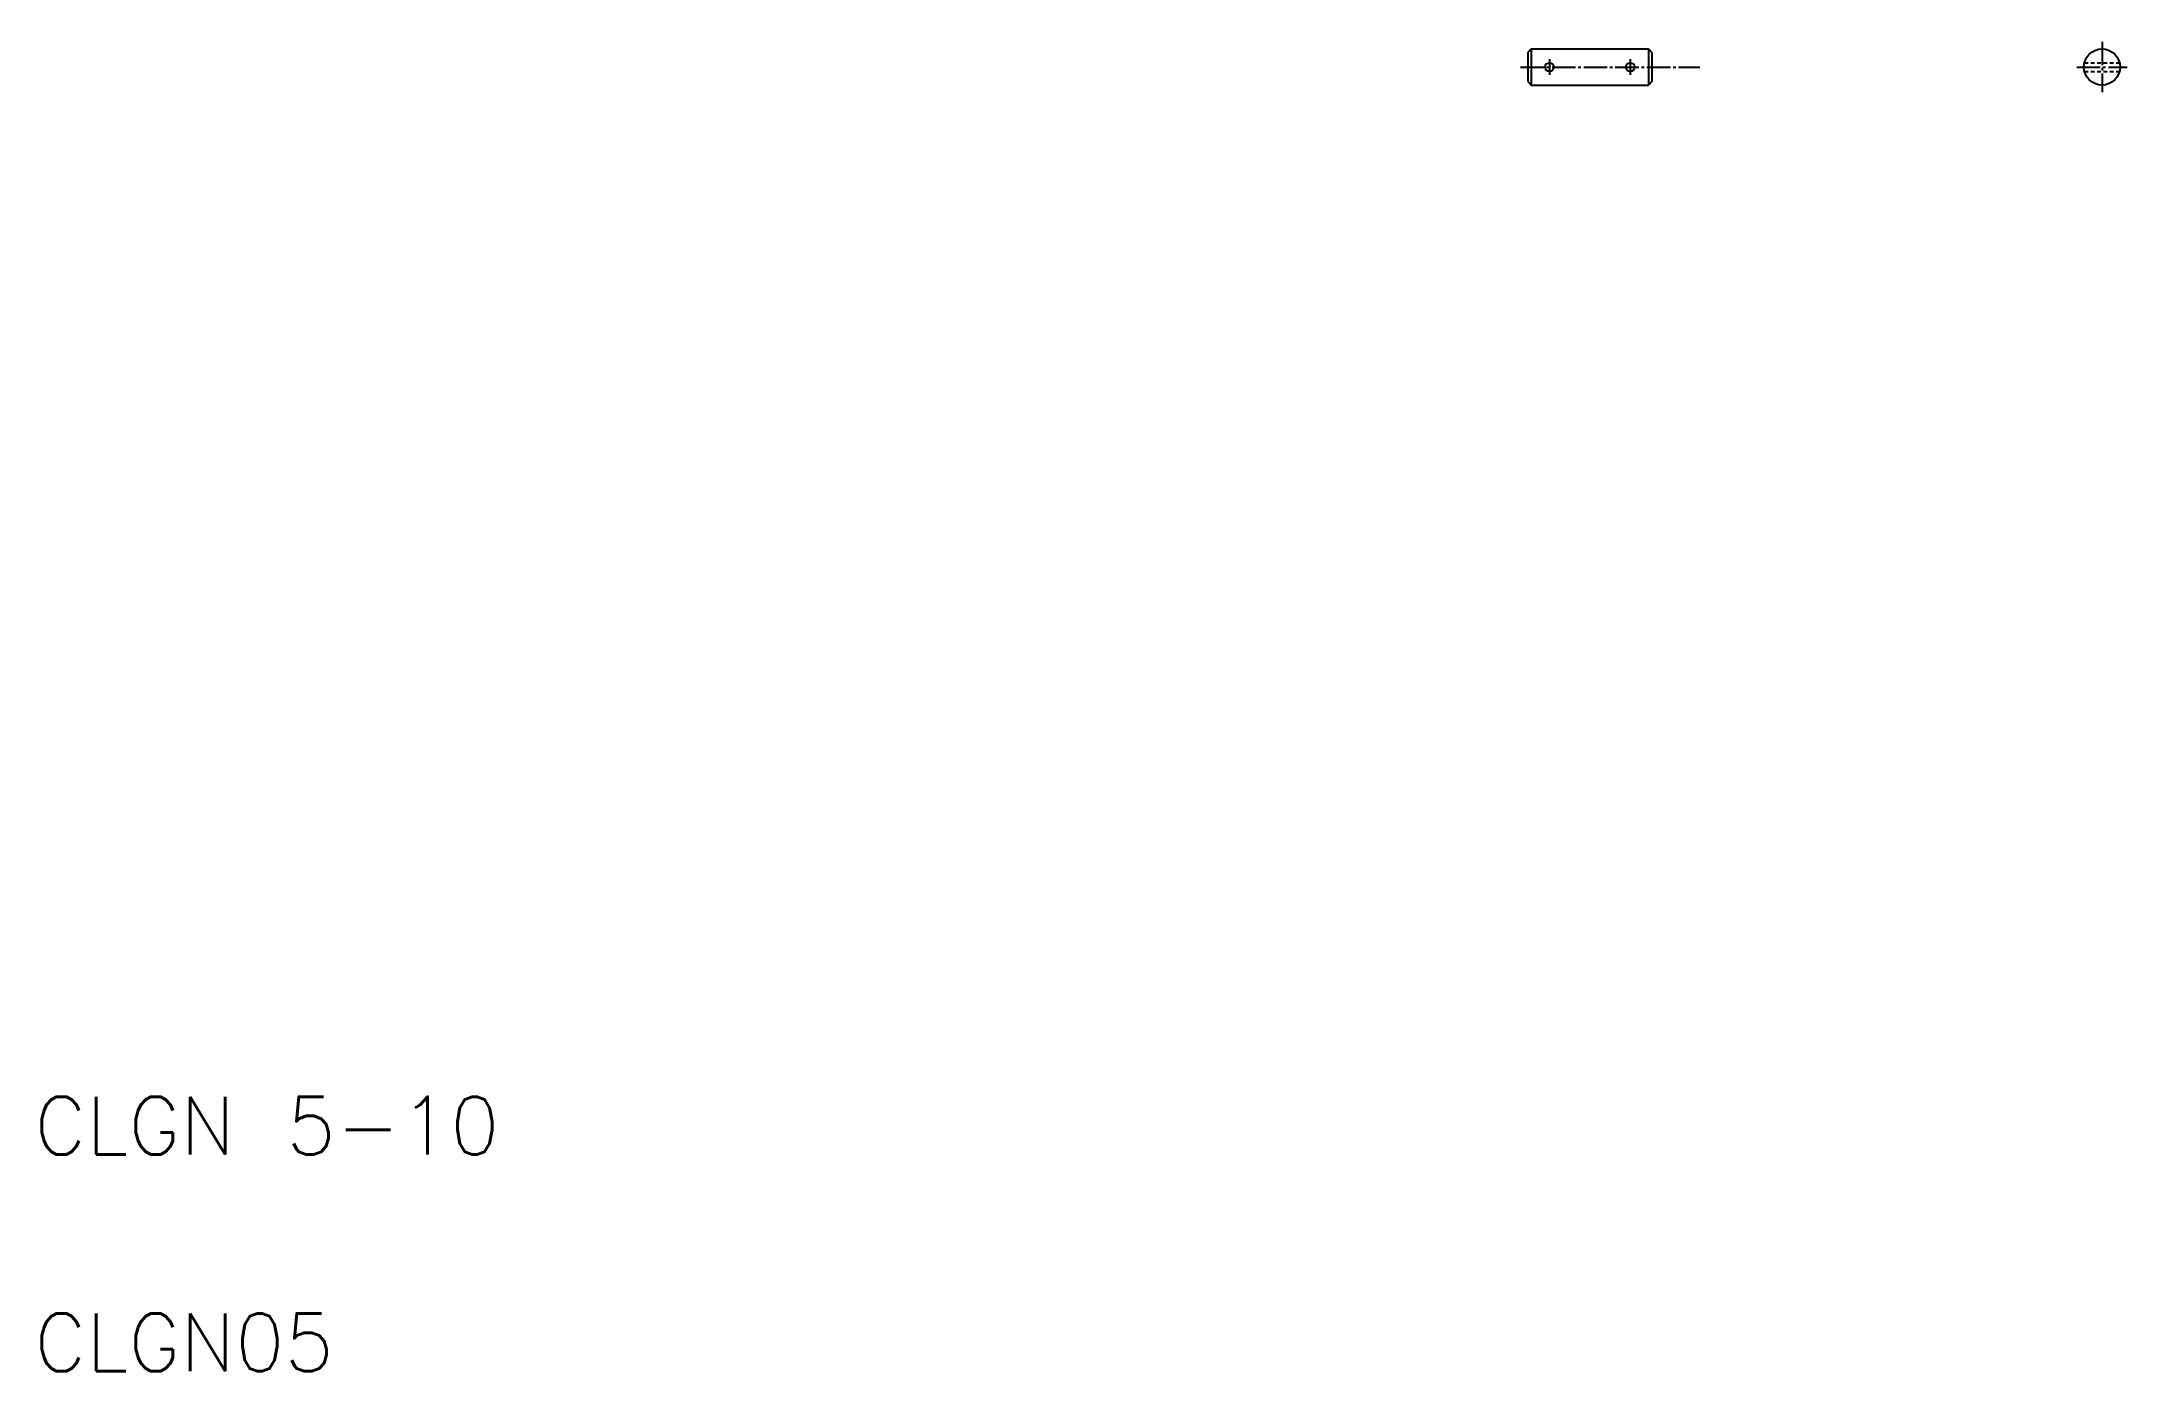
# Model space of a CAD drawing. Extents: x 21 to 310, y 20 to 204.
import ezdxf

# ---------------------------------------------------------------- set-up
doc = ezdxf.new("R2010")
doc.units = 0
doc.header["$LTSCALE"] = 0.25
doc.linetypes.add('CENTER', pattern=[17.5, 13, -1.5, 1.5, -1.5])
doc.linetypes.add('DASHED', pattern=[3.5, 2, -1.5])
doc.layers.get('0').update_dxf_attribs({"linetype": 'CONTINUOUS'})
doc.layers.add('CENTER', color=1, linetype='CENTER')
doc.styles.get("Standard").update_dxf_attribs({"font": 'txt', "bigfont": 'BIGFONT'})

msp = doc.modelspace()

# ---------------------------------------------------------------- linework, layer by layer
for p, q in [((226.72, 202.51), (227.22, 203.01)), ((226.72, 202.51), (226.72, 198.51)), ((227.22, 203.01), (243.42, 203.01)), ((227.22, 203.01), (227.22, 198.01)), ((231.27, 203.01), (231.27, 203.01)), ((235.32, 203.01), (235.32, 203.01)), ((243.42, 203.01), (243.42, 198.01)), ((243.42, 203.01), (243.92, 202.51)), ((243.92, 202.51), (243.92, 198.51)), ((226.72, 198.51), (227.22, 198.01)), ((227.22, 198.01), (243.42, 198.01)), ((243.92, 198.51), (243.42, 198.01))]:
    msp.add_line(p, q)
at = {"color": 3, "linetype": 'DASHED'}
for p, q in [((303.79, 201.11), (308.64, 201.11)), ((303.79, 199.91), (308.64, 199.91))]:
    msp.add_line(p, q, dxfattribs=at)
for centre, radius in [((306.22, 200.51), 2.5), ((229.72, 200.51), 0.6), ((240.92, 200.51), 0.6)]:
    msp.add_circle(centre, radius)
at = {"layer": 'CENTER', "color": 1, "linetype": 'CENTER'}
for p, q in [((306.22, 204.01), (306.22, 197.01)), ((225.72, 200.51), (250.57, 200.51)), ((229.72, 201.61), (229.72, 199.41)), ((240.92, 201.61), (240.92, 199.41)), ((302.72, 200.51), (309.72, 200.51))]:
    msp.add_line(p, q, dxfattribs=at)

# ---------------------------------------------------------------- texts
for s, p in [('CLGN 5-10', (20, 50)), ('CLGN05', (20, 20))]:
    msp.add_text(s, height=8).set_placement(p)

doc.saveas('drawing.dxf')
